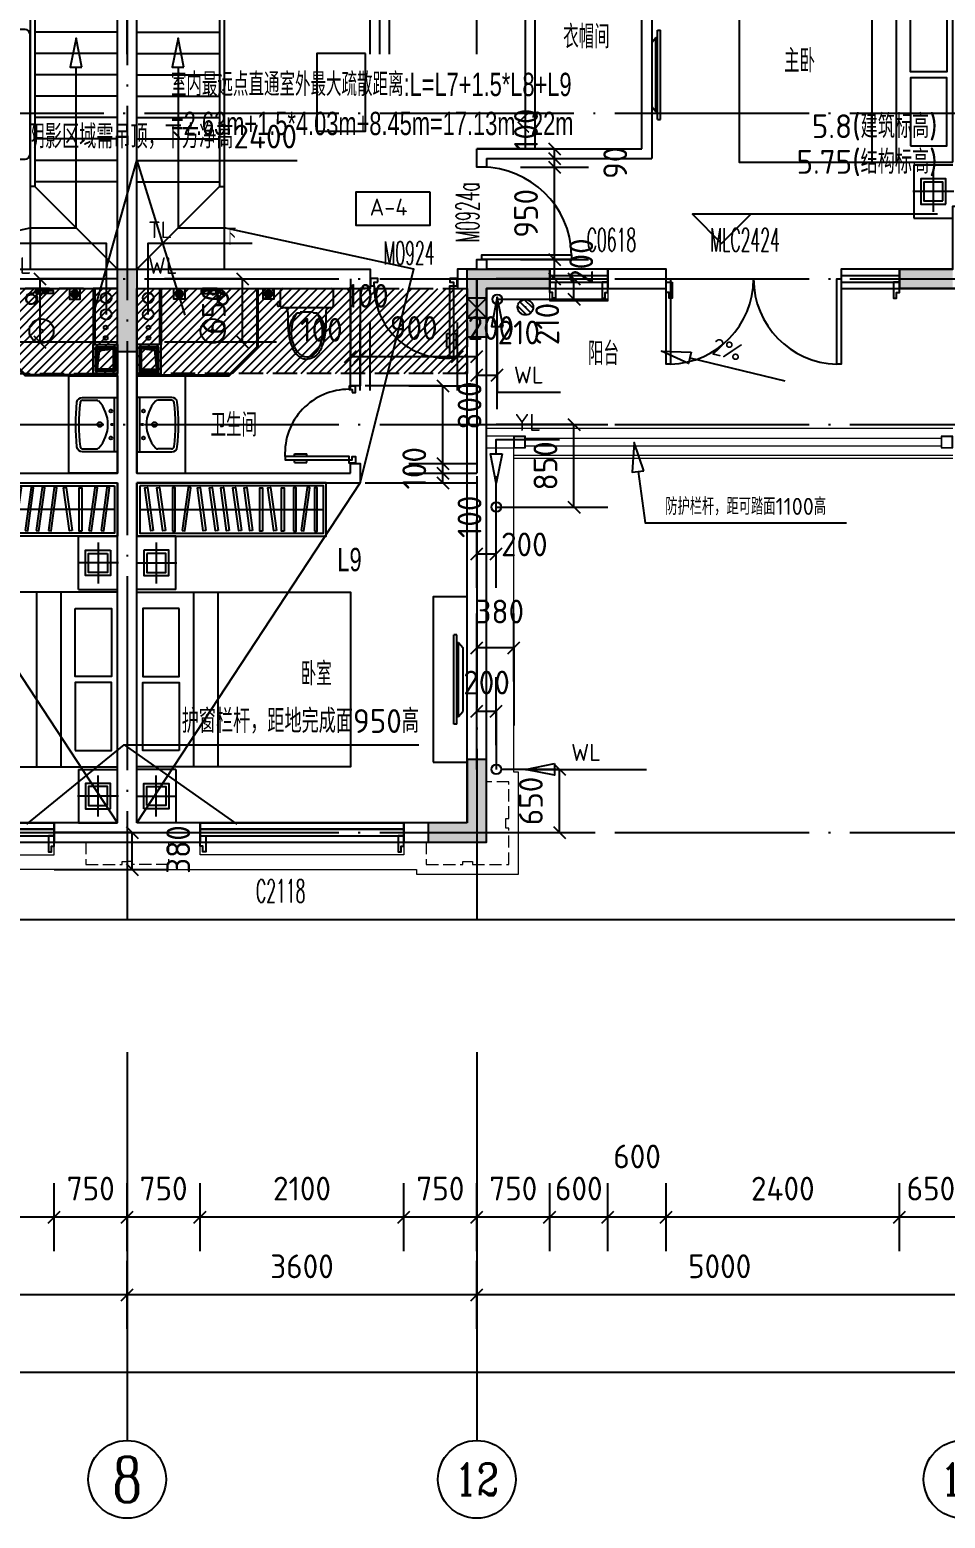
# Model space of a CAD drawing. Header units: millimetres. Extents: x -133666 to 880576, y -269375 to 86941.
# Drawn here: x -65158 to -55733, y -125350 to -110025 of the extents above; entities that cross this region are included whole.
import ezdxf
from ezdxf.enums import TextEntityAlignment as Align

# ---------------------------------------------------------------- set-up
doc = ezdxf.new("R2010")
doc.units = ezdxf.units.MM
doc.header["$LTSCALE"] = 1000
for name, pattern in [('__DASH', [0.35, 0.25, -0.1]), ('DASH', [0.35, 0.25, -0.1]), ('DOTE', [2.42, 2, -0.2, 0.02, -0.2])]:
    doc.linetypes.add(name, pattern=pattern)
doc.layers.get('0').update_dxf_attribs({"linetype": 'CONTINUOUS'})
doc.layers.add('0看线', color=9, linetype='CONTINUOUS', lineweight=0)
for name, color, linetype in [('0门窗套', 47, 'CONTINUOUS'), ('A-Lvtry', 5, 'CONTINUOUS'), ('AXIS_TEXT', 7, 'CONTINUOUS'), ('AXIS_轴号_A', 4, 'CONTINUOUS'), ('AXIS_轴文_A', 7, 'CONTINUOUS'), ('AXIS_轴线_A', 1, 'DOTE'), ('COLU_柱墙_A', 2, 'CONTINUOUS'), ('COMP_栏杆_A', 163, 'CONTINUOUS'), ('DIM_引注_A', 3, 'CONTINUOUS'), ('DIM_标注_A', 3, 'CONTINUOUS'), ('DIM_标高_A', 3, 'CONTINUOUS'), ('DIM_符号_A', 3, 'CONTINUOUS'), ('EQU_厨卫设备_A', 6, 'CONTINUOUS'), ('EQU_活动家具_A', 237, 'CONTINUOUS'), ('HATCH_通用填充_A', 251, 'CONTINUOUS'), ('LINE_投影线_A', 7, 'CONTINUOUS'), ('LINE_细线_A', 9, 'CONTINUOUS'), ('LVTRY', 6, 'CONTINUOUS'), ('M门窗标号', 1, 'CONTINUOUS'), ('PUB_DIM', 3, 'CONTINUOUS'), ('STAIR_楼电梯_A', 9, 'CONTINUOUS'), ('TEXT_房间名称_A', 6, 'CONTINUOUS'), ('TEXT_通用文字_A', 7, 'CONTINUOUS'), ('VPIPE-雨水', 4, 'DASH'), ('WALL_填充墙_A', 2, 'CONTINUOUS'), ('WIN_门窗_A', 4, 'CONTINUOUS'), ('洁具，厨具', 6, 'CONTINUOUS'), ('看线', 161, 'CONTINUOUS')]:
    doc.layers.add(name, color=color, linetype=linetype)
doc.styles.add('_TCH_AXIS', font='COMPLEX', dxfattribs={"bigfont": 'GBCBIG'})
doc.styles.add('_TCH_DIM', font='SIMPLEX.shx', dxfattribs={"width": 0.7, "bigfont": 'GBCBIG.shx'})
doc.styles.add('_中哲汉字字母', font='ZZ中哲字母', dxfattribs={"width": 0.7, "bigfont": 'ZZ中哲汉字'})
doc.styles.add('CADReader_TextStyle', font='tssdeng.shx', dxfattribs={"height": 0.2, "bigfont": 'gbcbig.shx'})
doc.styles.add('COMPLEX', font='COMPLEX')
pattern_1 = [(270, (-773584.457, -5072206.199), (15.875, -9e-15), [])]
pattern_2 = [(270, (-774502.067, -5072206.199), (15.875, -9e-15), [])]
pattern_3 = [(45, (-604135.504, -32817.92), (-44.194174, 44.194174), [])]
pattern_4 = [(45, (-594158.315, -40320.07), (-11.22532015, 11.22532015), [])]

# ---------------------------------------------------------------- blocks, each defined once
blk = doc.blocks.new('mct-tl')
at = {"layer": '0门窗套'}
blk.add_lwpolyline([(60, 0), (60, -167), (30, -167), (30, -107), (0, -107), (0, 0), (60, 0)], dxfattribs=at)
blk = doc.blocks.new('yuirog')
at = {"layer": '0看线'}
for points in [[(-1020, 5890), (-1020, 5800), (-420, 5800), (-420, 5890)], [(3930, -50), (950, -50), (950, -100), (-100, -100), (-100, 950), (-50, 950), (-50, 4290)], [(1080, 297), (1080, 100), (3180, 100), (3180, 297)]]:
    blk.add_lwpolyline(points, dxfattribs=at)
at = {"layer": '0看线', "linetype": 'DASH', "ltscale": 0.5}
for points in [[(850, 230), (850, 0), (475, 0), (475, 30), (375, 30), (375, 0), (0, 0), (0, 375), (30, 375), (30, 475), (0, 475), (0, 850), (230, 850)], [(3505, 230), (3505, 0), (3880, 0), (3880, 30), (3930, 30)]]:
    blk.add_lwpolyline(points, dxfattribs=at)
at = {"layer": '0门窗套'}
for p in [(-4020, 5997), (1080, 297)]:
    blk.add_blockref('mct-tl', p, dxfattribs=at)
at = {"layer": '0门窗套', "extrusion": (0, 0, -1), "zscale": -1}
for p in [(1620, 5997), (420, 5997), (-3180, 297)]:
    blk.add_blockref('mct-tl', p, dxfattribs=at)
at = {"layer": '0门窗套', "extrusion": (0, 0, -1), "xscale": -1, "zscale": -1}
blk.add_blockref('mct-tl', (1020, 5997), dxfattribs=at)
blk = doc.blocks.new('shower1')
for points in [[(-51, -89), (-21, -89), (-21, 89), (-51, 89)], [(-37, -17), (-8, -17), (-8, 17), (-37, 17)], [(-21, -6), (0, -6), (0, 7), (-21, 7)], [(-8, -75), (0, -75), (0, 75), (-8, 75)]]:
    blk.add_lwpolyline(points, close=True)
for points in [[(-38, -62), (-85, -94)], [(-20, -89), (-62, -122)]]:
    blk.add_lwpolyline(points)
for centre, radius, start, end in [((-103, -133), 58, 56.1217, 20.8953), ((-106, -134), 55.7, 56.568, 19.5159), ((-110, -137), 50.3, 59.9357, 17.6904), ((-118, -144), 60.1, 21.2546, 56.3716), ((-42, -85), 17.1, 318.9671, 109.9134), ((-33, -78), 16.9, 320.8442, 107.6561)]:
    blk.add_arc(centre, radius, start, end)
for points, knots in [([(-47, -69), (-59, -52), (-75, -30), (-56, -27), (-51, -27)], [0, 0, 0, 0, 41.956528, 54.187933, 54.187933, 54.187933, 54.187933]), ([(-46, -59), (-56, -46), (-70, -29), (-56, -32), (-51, -32)], [0, 0, 0, 0, 30.927195, 41.70808, 41.70808, 41.70808, 41.70808])]:
    blk.add_open_spline(points, degree=3, knots=knots)
blk = doc.blocks.new('座便')
for p, q in [((-270, -200), (-270, -40)), ((-250, -20), (250, -20)), ((270, -40), (270, -200)), ((-304, -171), (-304, -190)), ((-304, -171), (-304, -190)), ((-270, -162), (-293, -161)), ((-270, -162), (-293, -161)), ((-293, -200), (-270, -198)), ((-293, -200), (-270, -198)), ((-276, -199), (-276, -162)), ((-276, -199), (-276, -162)), ((-222, -220), (-250, -220)), ((222, -220), (-222, -220)), ((222, -220), (-222, -220)), ((-77, -273), (-101, -273)), ((-77, -273), (-101, -273)), ((-69, -262), (-69, -265)), ((65, -262), (-69, -262)), ((-69, -262), (-69, -265)), ((65, -262), (-69, -262)), ((65, -265), (65, -262)), ((65, -265), (65, -262)), ((101, -273), (73, -273)), ((101, -273), (73, -273)), ((250, -220), (222, -220))]:
    blk.add_line(p, q)
for centre, radius, start, end in [((-250, -40), 20, 90, 180), ((250, -40), 20, 0, 90), ((250, -40), 20, 0, 90), ((-294, -171), 10, 85.5616, 180), ((-294, -171), 10, 85.5616, 180), ((-294, -190), 10, 180, 274.4384), ((-294, -190), 10, 180, 274.4384), ((-250, -200), 20, 180, 270), ((-238, -260), 43.7, 351.3785, 67.6505), ((-101, -281), 8, 90, 145.2278), ((-101, -281), 8, 90, 145.2278), ((-77, -265), 8, 270, 0), ((-77, -265), 8, 270, 0), ((73, -265), 8, 180, 270), ((73, -265), 8, 180, 270), ((101, -281), 8, 34.7722, 90), ((101, -281), 8, 34.7722, 90), ((238, -260), 43.7, 112.3495, 188.6215), ((250, -200), 20, 270, 0)]:
    blk.add_arc(centre, radius, start, end)
blk.add_ellipse((0, -467), major_axis=(0, 257), ratio=0.624298, start_param=0.73236, end_param=5.550825)
for points, knots in [([(-195, -267), (-197, -324), (-199, -436), (-171, -587), (-119, -699), (-50, -740), (-14, -746), (0, -749)], [0, 0, 0, 0, 171.873008, 333.949451, 459.747669, 524.048243, 567.39816, 567.39816, 567.39816, 567.39816]), ([(-107, -276), (-116, -286), (-145, -317), (-175, -383), (-188, -466), (-179, -520), (-175, -546)], [0, 0, 0, 0, 40.186691, 126.909564, 211.63779, 290.070492, 290.070492, 290.070492, 290.070492]), ([(-107, -276), (-116, -286), (-145, -317), (-175, -383), (-188, -466), (-179, -520), (-175, -546)], [0, 0, 0, 0, 40.186691, 126.909564, 211.63779, 290.070492, 290.070492, 290.070492, 290.070492]), ([(195, -267), (197, -324), (199, -436), (171, -587), (119, -699), (50, -740), (14, -746), (0, -749)], [0, 0, 0, 0, 171.873008, 333.949451, 459.747669, 524.048243, 567.39816, 567.39816, 567.39816, 567.39816]), ([(107, -276), (116, -286), (145, -317), (175, -383), (188, -466), (179, -520), (175, -546)], [0, 0, 0, 0, 40.186691, 126.909564, 211.63779, 290.070492, 290.070492, 290.070492, 290.070492]), ([(107, -276), (116, -286), (145, -317), (175, -383), (188, -466), (179, -520), (175, -546)], [0, 0, 0, 0, 40.186691, 126.909564, 211.63779, 290.070492, 290.070492, 290.070492, 290.070492])]:
    blk.add_open_spline(points, degree=3, knots=knots)
blk = doc.blocks.new('A$C5CA51191')
at = {"layer": 'EQU_活动家具_A'}
for p, q in [((3000, 2400), (3000, 2950)), ((3000, 2950), (3400, 2950)), ((3200, 2885), (3200, 2465)), ((3410, 2675), (2990, 2675)), ((2566, 2375), (2566, 575)), ((2818, 2375), (2818, 575)), ((3000, 2400), (3400, 2400)), ((88, 1856), (46, 1804)), ((88, 1094), (88, 1856)), ((107, 1856), (88, 1856)), ((107, 1015), (107, 1935)), ((107, 1935), (137, 1935)), ((137, 1015), (137, 1935)), ((137, 1015), (137, 1935)), ((46, 1804), (46, 1146)), ((88, 1094), (46, 1146)), ((107, 1094), (88, 1094)), ((107, 1015), (137, 1015)), ((3000, 550), (3400, 550)), ((3000, 550), (3000, 0)), ((3200, 65), (3200, 485)), ((3410, 275), (2990, 275)), ((3000, 0), (3400, 0))]:
    blk.add_line(p, q, dxfattribs=at)
for points in [[(3330, 2805), (3330, 2545), (3070, 2545), (3070, 2805)], [(350, 625), (0, 625), (0, 2325), (350, 2325)], [(3400, 575), (3400, 2375), (1200, 2375), (1200, 575)], [(2963, 2205), (3339, 2205), (3339, 1505), (2963, 1505)], [(2963, 745), (3339, 745), (3339, 1445), (2963, 1445)], [(3330, 145), (3330, 405), (3070, 405), (3070, 145)]]:
    blk.add_lwpolyline(points, close=True, dxfattribs=at)
for points in [[(3297, 2773), (3297, 2578), (3102, 2578), (3102, 2773), (3297, 2773)], [(3297, 178), (3297, 373), (3102, 373), (3102, 178), (3297, 178)]]:
    blk.add_lwpolyline(points, dxfattribs=at)
blk = doc.blocks.new('A$C60E5526C')
at = {"layer": 'EQU_活动家具_A'}
blk.add_line((1920, 275), (30, 275), dxfattribs=at)
for points in [[(1950, 550), (1950, 0), (0, 0), (0, 550)], [(1920, 520), (1920, 30), (30, 30), (30, 520)], [(122, 53), (95, 53), (95, 498), (122, 498)], [(258, 60), (232, 56), (171, 497), (198, 501)], [(336, 53), (309, 53), (309, 498), (336, 498)], [(434, 53), (461, 53), (461, 498), (434, 498)], [(514, 60), (541, 56), (601, 497), (575, 501)], [(658, 53), (685, 53), (685, 498), (658, 498)], [(759, 60), (786, 56), (846, 497), (819, 501)], [(874, 60), (900, 56), (961, 497), (934, 501)], [(999, 60), (1026, 56), (1086, 497), (1060, 501)], [(1114, 60), (1141, 56), (1201, 497), (1174, 501)], [(1240, 60), (1266, 56), (1327, 497), (1300, 501)], [(1483, 60), (1456, 56), (1395, 497), (1422, 501)], [(1583, 53), (1556, 53), (1556, 498), (1583, 498)], [(1656, 60), (1683, 56), (1743, 497), (1716, 501)], [(1782, 60), (1808, 56), (1869, 497), (1842, 501)]]:
    blk.add_lwpolyline(points, close=True, dxfattribs=at)
blk = doc.blocks.new('A$C43C32891')
at = {"layer": 'EQU_活动家具_A'}
for p, q in [((410, 2950), (10, 2950)), ((410, 2400), (410, 2950)), ((210, 2885), (210, 2465)), ((0, 2675), (420, 2675)), ((410, 2400), (10, 2400)), ((592, 2375), (592, 575)), ((844, 2375), (844, 575)), ((3019, 1015), (3019, 1935)), ((3019, 1015), (3019, 1935)), ((3049, 1935), (3019, 1935)), ((3049, 1015), (3049, 1935)), ((3049, 1856), (3068, 1856)), ((3068, 1094), (3068, 1856)), ((3068, 1856), (3110, 1804)), ((3110, 1804), (3110, 1146)), ((3049, 1094), (3068, 1094)), ((3068, 1094), (3110, 1146)), ((3049, 1015), (3019, 1015)), ((410, 550), (10, 550)), ((210, 65), (210, 485)), ((410, 550), (410, 0)), ((0, 275), (420, 275)), ((410, 0), (10, 0))]:
    blk.add_line(p, q, dxfattribs=at)
for points in [[(80, 2805), (80, 2545), (340, 2545), (340, 2805)], [(10, 575), (10, 2375), (2210, 2375), (2210, 575)], [(447, 2205), (71, 2205), (71, 1505), (447, 1505)], [(447, 745), (71, 745), (71, 1445), (447, 1445)], [(80, 145), (80, 405), (340, 405), (340, 145)]]:
    blk.add_lwpolyline(points, close=True, dxfattribs=at)
for points in [[(113, 2772), (113, 2577), (308, 2577), (308, 2772), (113, 2772)], [(113, 177), (113, 372), (308, 372), (308, 177), (113, 177)]]:
    blk.add_lwpolyline(points, dxfattribs=at)
blk = doc.blocks.new('fhhrthrtjrtjrt')
at = {"layer": 'EQU_厨卫设备_A'}
h = blk.add_hatch(dxfattribs=at)
h.set_pattern_fill('ANSI31', color=256, scale=10, angle=225, style=0)
h.set_pattern_definition(pattern_1)
edge = h.paths.add_edge_path()
edge.add_arc((-286678, 318146), 39.3, 180, 540)
h = blk.add_hatch(dxfattribs=at)
h.set_pattern_fill('ANSI31', color=256, scale=10, angle=225, style=0)
h.set_pattern_definition(pattern_1)
edge = h.paths.add_edge_path()
edge.add_arc((-285603, 318146), 39.3, 0, 360, ccw=False)
h = blk.add_hatch(dxfattribs=at)
h.set_pattern_fill('ANSI31', color=256, scale=10, angle=225, style=0)
h.set_pattern_definition(pattern_1)
edge = h.paths.add_edge_path()
edge.add_arc((-285603, 318146), 39.3, 0, 360, ccw=False)
h = blk.add_hatch(dxfattribs=at)
h.set_pattern_fill('ANSI31', color=256, scale=10, angle=225, style=0)
h.set_pattern_definition(pattern_2)
edge = h.paths.add_edge_path()
edge.add_arc((-284685, 318146), 39.3, 0, 360, ccw=False)
h = blk.add_hatch(dxfattribs=at)
h.set_pattern_fill('ANSI31', color=256, scale=10, angle=225, style=0)
h.set_pattern_definition(pattern_2)
edge = h.paths.add_edge_path()
edge.add_arc((-284685, 318146), 39.3, 0, 360, ccw=False)
at = {"layer": 'HATCH_通用填充_A'}
h = blk.add_hatch(dxfattribs=at)
h.set_pattern_fill('ANSI31', color=256, scale=500)
h.set_pattern_definition(pattern_3)
h.paths.add_polyline_path([(-289840, 317326), (-286240, 317326), (-286240, 318201), (-289840, 318201)])
h = blk.add_hatch(dxfattribs=at)
h.set_pattern_fill('ANSI31', color=256, scale=500)
h.set_pattern_definition(pattern_3)
h.paths.add_polyline_path([(-282640, 317326), (-286040, 317326), (-286040, 318201), (-282640, 318201)])
at = {"layer": 'LVTRY', "ltscale": 5}
h = blk.add_hatch(dxfattribs=at)
h.set_pattern_fill('ANSI31', color=256, scale=10)
h.set_pattern_definition(pattern_4)
h.paths.add_polyline_path([(-286265, 317601), (-286465, 317601), (-286465, 317351), (-286265, 317351)])
h.paths.add_polyline_path([(-286285, 317581), (-286285, 317371), (-286445, 317371), (-286445, 317581)], flags=16)
h = blk.add_hatch(dxfattribs=at)
h.set_pattern_fill('ANSI31', color=256, scale=10)
h.set_pattern_definition(pattern_4)
h.paths.add_polyline_path([(-286015, 317601), (-286015, 317351), (-285815, 317351), (-285815, 317601)])
h.paths.add_polyline_path([(-285995, 317581), (-285835, 317581), (-285835, 317371), (-285995, 317371)], flags=16)
at = {"layer": 'AXIS_轴线_A', "linetype": 'DOTE'}
for p, q in [((-286140, 322501), (-286140, 311701)), ((-282540, 318301), (-282540, 311701))]:
    blk.add_line(p, q, dxfattribs=at)
at = {"layer": 'COMP_栏杆_A'}
for points in [[(-286890, 312634), (-288990, 312634), (-288990, 312701), (-286890, 312701)], [(-283290, 312634), (-285390, 312634), (-285390, 312701), (-283290, 312701)]]:
    blk.add_lwpolyline(points, close=True, dxfattribs=at)
at = {"layer": 'EQU_厨卫设备_A'}
for p, q in [((-282029, 317930), (-282119, 318020)), ((-281984, 317952), (-282097, 318066)), ((-281961, 317998), (-282052, 318088))]:
    blk.add_line(p, q, dxfattribs=at)
for points in [[(-286240, 317301), (-287190, 317301), (-287490, 317601), (-287490, 318201)], [(-286240, 317313), (-287185, 317313), (-287478, 317606), (-287478, 318201)], [(-286472, 318201), (-286490, 318201), (-286490, 317626), (-286240, 317626)], [(-286472, 318201), (-286472, 318201), (-286472, 317626), (-286240, 317626)], [(-286040, 317313), (-285095, 317313), (-284802, 317606), (-284802, 318201)], [(-286040, 317301), (-285090, 317301), (-284790, 317601), (-284790, 318201)], [(-285808, 318201), (-285790, 318201), (-285790, 317626), (-286040, 317626)], [(-285808, 318201), (-285808, 318201), (-285808, 317626), (-286040, 317626)], [(-286740, 317076), (-286740, 317301), (-286240, 317301), (-286240, 316301), (-286740, 316301), (-286740, 317076)], [(-285540, 317076), (-285540, 317301), (-286040, 317301), (-286040, 316301), (-285540, 316301), (-285540, 317076)]]:
    blk.add_lwpolyline(points, dxfattribs=at)
for points in [[(-286623, 318201), (-286733, 318201), (-286733, 318091), (-286623, 318091)], [(-285658, 318201), (-285548, 318201), (-285548, 318091), (-285658, 318091)], [(-285658, 318201), (-285548, 318201), (-285548, 318091), (-285658, 318091)], [(-284740, 318201), (-284630, 318201), (-284630, 318091), (-284740, 318091)]]:
    blk.add_lwpolyline(points, close=True, dxfattribs=at)
for centre, radius in [((-286678, 318146), 39.3), ((-286357, 318104), 55), ((-285924, 318104), 55), ((-285603, 318146), 39.3), ((-285603, 318146), 39.3), ((-284685, 318146), 39.3), ((-284685, 318146), 39.3), ((-282040, 318009), 80), ((-287022, 317764), 125), ((-286357, 317935), 55), ((-285924, 317935), 55), ((-285259, 317764), 125), ((-287022, 317764), 16), ((-286361, 317800), 20), ((-286361, 317692), 20), ((-285920, 317800), 20), ((-285920, 317692), 20), ((-285259, 317764), 16)]:
    blk.add_circle(centre, radius, dxfattribs=at)
blk.add_point((-282040, 318009), dxfattribs=at)
at = {"layer": 'EQU_活动家具_A'}
blk.add_lwpolyline([(-287343, 320868, 0.318965), (-287390, 320901), (-287801, 320901, 0.327959), (-287849, 320867, 0.484055), (-287910, 320819), (-287910, 319583, 0.484055), (-287849, 319535, 0.327959), (-287801, 319501), (-287390, 319501, 0.318965), (-287343, 319534), (-287190, 319534, 0.414156), (-287140, 319583), (-287140, 320819, 0.414156), (-287190, 320868), (-287343, 320868)], format="xyb", close=True, dxfattribs=at)
blk.add_lwpolyline([(-283687, 320620), (-284187, 320620), (-284187, 319820), (-283687, 319820), (-283687, 320620)], dxfattribs=at)
at = {"layer": 'LINE_投影线_A'}
for p, q in [((-282440, 318101), (-282640, 318101)), ((-282440, 317901), (-282640, 317901))]:
    blk.add_line(p, q, dxfattribs=at)
at = {"layer": 'LINE_投影线_A', "linetype": '__DASH'}
for points in [[(-289840, 317326), (-286240, 317326), (-286240, 318201), (-289840, 318201)], [(-282640, 317326), (-286040, 317326), (-286040, 318201), (-282640, 318201)]]:
    blk.add_lwpolyline(points, close=True, dxfattribs=at)
at = {"layer": 'LINE_投影线_A'}
blk.add_lwpolyline([(-282440, 318101), (-282640, 318101), (-282640, 317901), (-282440, 317901)], close=True, dxfattribs=at)
for points in [[(-282440, 317901), (-282640, 318101)], [(-282440, 318101), (-282640, 317901)], [(-286445, 317371), (-286425, 317562), (-286285, 317581)], [(-285835, 317371), (-285856, 317562), (-285995, 317581)]]:
    blk.add_lwpolyline(points, dxfattribs=at)
at = {"layer": 'LINE_细线_A'}
for points in [[(-286240, 312701), (-288540, 316201), (-289090, 318401), (-287140, 318826)], [(-286040, 312701), (-283740, 316201), (-283190, 318401), (-285140, 318826)]]:
    blk.add_lwpolyline(points, dxfattribs=at)
at = {"layer": 'LVTRY', "ltscale": 5}
for points in [[(-286490, 317626), (-286240, 317626), (-286240, 317326), (-286490, 317326)], [(-286465, 317601), (-286265, 317601), (-286265, 317351), (-286465, 317351)], [(-286445, 317581), (-286285, 317581), (-286285, 317371), (-286445, 317371)], [(-285790, 317626), (-286040, 317626), (-286040, 317326), (-285790, 317326)], [(-285815, 317601), (-286015, 317601), (-286015, 317351), (-285815, 317351)], [(-285835, 317581), (-285995, 317581), (-285995, 317371), (-285835, 317371)]]:
    blk.add_lwpolyline(points, close=True, dxfattribs=at)
at = {"layer": 'STAIR_楼电梯_A'}
for p, q in [((-287140, 321521), (-287140, 320565)), ((-287090, 321521), (-287090, 319251)), ((-285190, 321521), (-285190, 319251)), ((-285140, 321521), (-285140, 320565)), ((-286240, 320841), (-287090, 320841)), ((-286040, 320841), (-285190, 320841)), ((-286240, 320621), (-287090, 320621)), ((-286040, 320621), (-285190, 320621)), ((-287140, 320565), (-287140, 320409)), ((-285140, 320565), (-285140, 320409)), ((-287140, 320409), (-287140, 319251)), ((-286240, 320401), (-287090, 320401)), ((-286040, 320401), (-285190, 320401)), ((-285140, 320409), (-285140, 319251)), ((-286240, 320181), (-287090, 320181)), ((-286040, 320181), (-285190, 320181)), ((-286240, 319961), (-287090, 319961)), ((-286040, 319961), (-285190, 319961)), ((-286240, 319741), (-287090, 319741)), ((-286040, 319741), (-285190, 319741)), ((-286240, 319521), (-287090, 319521)), ((-286040, 319521), (-285190, 319521)), ((-287090, 319251), (-287140, 319251)), ((-287140, 319251), (-287140, 318401)), ((-286240, 319301), (-287090, 319301)), ((-287090, 319251), (-286240, 318401)), ((-286040, 319301), (-285190, 319301)), ((-285190, 319251), (-286040, 318401)), ((-285190, 319251), (-285140, 319251)), ((-285140, 319251), (-285140, 318401))]:
    blk.add_line(p, q, dxfattribs=at)
at = {"layer": 'WALL_填充墙_A', "linetype": 'Continuous'}
for points in [[(-282040, 319641), (-282040, 322501)], [(-281940, 319641), (-281940, 322401)], [(-280840, 319641), (-280840, 321604), (-280740, 321604), (-280740, 319541)], [(-286240, 318401), (-286240, 321521)], [(-286040, 318401), (-286040, 321521)], [(-282440, 319541), (-282440, 319451), (-282540, 319451), (-282540, 319641)], [(-282540, 319641), (-282040, 319641)], [(-282440, 319541), (-281940, 319541)], [(-281940, 319641), (-280840, 319641)], [(-281940, 319541), (-280740, 319541)], [(-282540, 318401), (-282540, 318501), (-282440, 318501), (-282440, 318401)], [(-288440, 318401), (-286240, 318401)], [(-286040, 318401), (-283840, 318401)], [(-283840, 318401), (-283640, 318401), (-283640, 318201), (-283740, 318201)], [(-282540, 318401), (-282740, 318401), (-282740, 318201), (-282640, 318201)], [(-282440, 318201), (-281790, 318201), (-281790, 318401), (-282440, 318401)], [(-280590, 318201), (-280590, 318401), (-281190, 318401), (-281190, 318201), (-280590, 318201)], [(-277640, 318401), (-278190, 318401), (-278190, 318201), (-277440, 318201)], [(-288440, 318201), (-286240, 318201)], [(-286240, 316301), (-286240, 318201)], [(-286040, 316301), (-286040, 318201)], [(-286040, 318201), (-283840, 318201)], [(-283740, 318201), (-283740, 317201), (-283840, 317201), (-283840, 318201)], [(-282640, 312701), (-282640, 318201)], [(-282440, 312501), (-282440, 318201)], [(-283840, 316301), (-283840, 316401), (-283740, 316401), (-283740, 316201)], [(-288540, 316201), (-286240, 316201)], [(-288440, 316301), (-286240, 316301)], [(-286240, 312701), (-286240, 316201)], [(-286040, 316301), (-283840, 316301)], [(-286040, 312701), (-286040, 316201)], [(-286040, 316201), (-283740, 316201)], [(-286240, 312701), (-286890, 312701), (-286890, 312501), (-286140, 312501)], [(-286140, 312501), (-285390, 312501), (-285390, 312701), (-286040, 312701)], [(-282640, 312701), (-283290, 312701), (-283290, 312501), (-282440, 312501)]]:
    blk.add_lwpolyline(points, dxfattribs=at)
at = {"layer": 'WIN_门窗_A', "linetype": 'Continuous'}
for points in [[(-281564, 318549), (-281564, 318501), (-282490, 318501), (-282490, 318549), (-281564, 318549)], [(-281190, 318201), (-281190, 318401), (-281790, 318401), (-281790, 318201), (-281190, 318201)], [(-281790, 318334), (-281190, 318334)], [(-278190, 318201), (-278190, 318401), (-278790, 318401), (-278790, 318201), (-278190, 318201)], [(-278790, 318334), (-278190, 318334)], [(-283561, 318266), (-283561, 318303), (-283635, 318303), (-283635, 318228), (-283598, 318228), (-283598, 318266), (-283561, 318266)], [(-282744, 318303), (-282819, 318303), (-282819, 318266), (-282782, 318266), (-282782, 317486), (-282819, 317486), (-282819, 318228), (-282744, 318228), (-282744, 318303)], [(-281790, 318268), (-281190, 318268)], [(-280545, 318301), (-280545, 317424), (-280590, 317424), (-280590, 318301), (-280545, 318301)], [(-278790, 318301), (-278790, 317424), (-278835, 317424), (-278835, 318301), (-278790, 318301)], [(-278790, 318268), (-278190, 318268)], [(-282850, 317740), (-282819, 317740)], [(-282850, 317597), (-282850, 317740)], [(-282782, 317740), (-282750, 317740)], [(-282750, 317597), (-282750, 317740)], [(-282850, 317597), (-282819, 317597)], [(-282782, 317597), (-282750, 317597)], [(-283822, 317130), (-283789, 317130), (-283789, 317196), (-283855, 317196), (-283855, 317163), (-283822, 317163), (-283822, 317130)], [(-283789, 316405), (-283855, 316405), (-283855, 316471), (-284514, 316471), (-284514, 316438), (-283822, 316438), (-283822, 316471), (-283789, 316471), (-283789, 316405)], [(-284416, 316471), (-284416, 316499)], [(-284416, 316499), (-284289, 316499)], [(-284289, 316471), (-284289, 316499)], [(-284416, 316410), (-284416, 316438)], [(-284416, 316410), (-284289, 316410)], [(-284289, 316410), (-284289, 316438)], [(-286890, 312501), (-286890, 312701), (-288990, 312701), (-288990, 312501), (-286890, 312501)], [(-288990, 312634), (-286890, 312634)], [(-283290, 312501), (-283290, 312701), (-285390, 312701), (-285390, 312501), (-283290, 312501)], [(-285390, 312634), (-283290, 312634)], [(-288990, 312568), (-286890, 312568)], [(-285390, 312568), (-283290, 312568)]]:
    blk.add_lwpolyline(points, dxfattribs=at)
for centre, radius, start, end in [((-282490, 318525), 926, 1.4693, 90), ((-282856, 318227), 742, 179.9283, 272.866), ((-280568, 318301), 877, 271.4693, 360), ((-278813, 318301), 878, 180, 268.5307), ((-283856, 316504), 660, 89.9283, 182.866)]:
    blk.add_arc(centre, radius, start, end, dxfattribs=at)
at = {"layer": '洁具，厨具'}
for p, q in [((-286269, 316521), (-286269, 317081)), ((-286011, 316521), (-286011, 317081)), ((-286597, 317052), (-286455, 317052)), ((-285684, 317052), (-285826, 317052)), ((-286597, 316550), (-286455, 316550)), ((-285684, 316550), (-285826, 316550))]:
    blk.add_line(p, q, dxfattribs=at)
for points in [[(-286657, 316571, -0.056951), (-286657, 317031, -0.381268), (-286601, 317081), (-286240, 317081), (-286240, 316521), (-286601, 316521, -0.381268)], [(-285624, 316571, 0.056951), (-285624, 317031, 0.381268), (-285680, 317081), (-286040, 317081), (-286040, 316521), (-285680, 316521, 0.381268)]]:
    blk.add_lwpolyline(points, format="xyb", close=True, dxfattribs=at)
for centre, radius in [((-286309, 316940), 15), ((-285971, 316940), 15), ((-286422, 316802), 24.9), ((-286297, 316801), 8), ((-285984, 316801), 8), ((-285859, 316802), 24.9), ((-286309, 316662), 15), ((-285971, 316662), 15)]:
    blk.add_circle(centre, radius, dxfattribs=at)
for centre, radius, start, end in [((-284641, 316801), 1997, 173.4878, 186.5016), ((-286597, 317024), 28, 90, 173.4878), ((-286455, 317024), 28, 43.2419, 90), ((-286692, 316801), 354, 316.8457, 43.2419), ((-285588, 316801), 354, 136.7581, 223.1543), ((-285826, 317024), 28, 90, 136.7581), ((-285684, 317024), 28, 6.5122, 90), ((-287640, 316801), 1997, 353.4984, 6.5122), ((-286597, 316578), 28, 186.5016, 270), ((-286455, 316578), 28, 270, 316.8457), ((-285826, 316578), 28, 223.1543, 270), ((-285684, 316578), 28, 270, 353.4984)]:
    blk.add_arc(centre, radius, start, end, dxfattribs=at)
at = {"layer": 'A-Lvtry'}
blk.add_blockref('座便', (-284290, 318221), dxfattribs=at)
at = {"layer": 'EQU_厨卫设备_A', "extrusion": (0, 0, -1), "zscale": -1, "rotation": 90}
blk.add_blockref('shower1', (286991, 318201), dxfattribs=at)
at = {"layer": 'EQU_厨卫设备_A', "extrusion": (0, 0, -1), "xscale": -1, "zscale": -1, "rotation": 270}
blk.add_blockref('shower1', (285290, 318201), dxfattribs=at)
at = {"layer": 'EQU_活动家具_A', "xscale": -1}
for name, p in [('A$C43C32891', (-277630, 318926)), ('A$C60E5526C', (-284090, 315651)), ('A$C5CA51191', (-282640, 312701))]:
    blk.add_blockref(name, p, dxfattribs=at)
at = {"layer": 'EQU_活动家具_A'}
for name, p in [('A$C60E5526C', (-288190, 315651)), ('A$C5CA51191', (-289640, 312701))]:
    blk.add_blockref(name, p, dxfattribs=at)
blk = doc.blocks.new('J54J6K6K')
at = {"layer": 'DIM_引注_A', "linetype": 'Continuous'}
for points in [[(-286490, 317926), (-286040, 319521), (-285548, 317926)], [(-286040, 319521), (-284391, 319521)]]:
    blk.add_lwpolyline(points, dxfattribs=at)
at = {"layer": 'DIM_标注_A', "linetype": 'Continuous'}
for points in [[(-286140, 320614), (-286140, 321314)], [(-286140, 320614), (-286140, 321314)], [(-283640, 320614), (-283640, 321314)], [(-283540, 320614), (-283540, 321314)], [(-283440, 320614), (-283440, 321314)], [(-282540, 320614), (-282540, 321314)], [(-282040, 320614), (-282040, 321314)], [(-281940, 320614), (-281940, 321314)], [(-281802, 319703), (-281678, 319579)], [(-282540, 318301), (-281740, 318301), (-281740, 319641), (-282540, 319641)], [(-282090, 319641), (-281390, 319641)], [(-282090, 319541), (-281390, 319541)], [(-281802, 319603), (-281678, 319479)], [(-282090, 319451), (-281390, 319451)], [(-281802, 319513), (-281678, 319390)], [(-282090, 318501), (-281390, 318501)], [(-281802, 318563), (-281678, 318440)], [(-287102, 318363), (-286978, 318239)], [(-285016, 318363), (-284892, 318239)], [(-281802, 318363), (-281678, 318239)], [(-281602, 318363), (-281478, 318239)], [(-287390, 318301), (-286690, 318301)], [(-286240, 318301), (-287040, 318301), (-287040, 317651), (-286240, 317651)], [(-285754, 317651), (-284954, 317651), (-284954, 318301), (-285754, 318301)], [(-285304, 318301), (-284604, 318301)], [(-283840, 318301), (-283840, 317501), (-282540, 317501), (-282540, 318301)], [(-282340, 318091), (-281540, 318091), (-281540, 318301), (-282340, 318301)], [(-282090, 318301), (-281390, 318301)], [(-281890, 318301), (-281190, 318301)], [(-281602, 318153), (-281478, 318029)], [(-282540, 318111), (-282540, 317311), (-282330, 317311), (-282330, 318111)], [(-281890, 318091), (-281190, 318091)], [(-283840, 317151), (-283840, 317851)], [(-283740, 317151), (-283740, 317851)], [(-283640, 317151), (-283640, 317851)], [(-282740, 317151), (-282740, 317851)], [(-282540, 317151), (-282540, 317851)], [(-287102, 317713), (-286978, 317589)], [(-285016, 317713), (-284892, 317589)], [(-287390, 317651), (-286690, 317651)], [(-285304, 317651), (-284604, 317651)], [(-283902, 317439), (-283778, 317563)], [(-283802, 317439), (-283678, 317563)], [(-283702, 317439), (-283578, 317563)], [(-282802, 317439), (-282678, 317563)], [(-282602, 317439), (-282478, 317563)], [(-282540, 316961), (-282540, 317661)], [(-282330, 316961), (-282330, 317661)], [(-282602, 317249), (-282478, 317373)], [(-282392, 317249), (-282268, 317373)], [(-282340, 315952), (-281540, 315952), (-281540, 316801), (-282340, 316801)], [(-281890, 316801), (-281190, 316801)], [(-281602, 316863), (-281478, 316739)], [(-282540, 316270), (-282540, 315470), (-282340, 315470), (-282340, 316270)], [(-281602, 316013), (-281478, 315890)], [(-281890, 315952), (-281190, 315952)], [(-282540, 315120), (-282540, 315820)], [(-282340, 315120), (-282340, 315820)], [(-282602, 315408), (-282478, 315531)], [(-282402, 315408), (-282278, 315531)], [(-282540, 314154), (-282540, 314854)], [(-282160, 314154), (-282160, 314854)], [(-282602, 314442), (-282478, 314565)], [(-282540, 313704), (-282540, 314504), (-282160, 314504), (-282160, 313704)], [(-282222, 314442), (-282098, 314565)], [(-286152, 312663), (-286028, 312539)], [(-286890, 312221), (-286090, 312221), (-286090, 312601), (-286890, 312601)], [(-286440, 312601), (-285740, 312601)], [(-286440, 312221), (-285740, 312221)], [(-286152, 312283), (-286028, 312159)]]:
    blk.add_lwpolyline(points, dxfattribs=at)
at = {"layer": 'DIM_标高_A', "linetype": 'Continuous'}
blk.add_lwpolyline([(-277796, 318966), (-280320, 318966), (-280020, 318666), (-279720, 318966)], dxfattribs=at)
at = {"layer": 'DIM_符号_A', "linetype": 'Continuous'}
for points in [[(-287428, 318669), (-286357, 318669), (-286357, 317935)], [(-285924, 317935), (-285924, 318669), (-284853, 318669)], [(-287428, 318301), (-286357, 318301)], [(-285924, 318301), (-284853, 318301)], [(-282270, 317811), (-282330, 318111), (-282390, 317811), (-282270, 317811)], [(-282330, 317811), (-282330, 317136), (-281680, 317136)], [(-280334, 317545), (-280362, 317429), (-280639, 317558), (-280334, 317545)], [(-280348, 317487), (-279370, 317250)], [(-282340, 316499), (-282340, 316648), (-281690, 316648)], [(-282280, 316499), (-282340, 316199), (-282400, 316499), (-282280, 316499)], [(-280821, 316326), (-280921, 316616), (-280940, 316310), (-280821, 316326)], [(-280880, 316318), (-280808, 315790), (-278736, 315790)], [(-287174, 312687), (-286170, 313503), (-285012, 312687)], [(-286170, 313503), (-283136, 313503)]]:
    blk.add_lwpolyline(points, dxfattribs=at)
at = {"layer": 'PUB_DIM', "linetype": 'Continuous'}
for points in [[(-282952, 317263), (-282828, 317139)], [(-283690, 316201), (-282890, 316201), (-282890, 317201), (-283690, 317201)], [(-283240, 317201), (-282540, 317201)], [(-283240, 316401), (-282540, 316401)], [(-282952, 316463), (-282828, 316339)], [(-282952, 316363), (-282828, 316239)], [(-283240, 316301), (-282540, 316301)], [(-283240, 316201), (-282540, 316201)], [(-282952, 316263), (-282828, 316139)]]:
    blk.add_lwpolyline(points, dxfattribs=at)
at = {"layer": 'VPIPE-雨水', "linetype": 'Continuous'}
for centre in [(-282330, 318091), (-282340, 315952)]:
    blk.add_circle(centre, 50, dxfattribs=at)
at = {"layer": 'DIM_引注_A', "color": 7, "style": 'CADReader_TextStyle'}
blk.add_text('阴影区域需吊顶，下方净高2400', height=245, dxfattribs=at).set_placement((-284391, 319889), align=Align.TOP_RIGHT)
at = {"layer": 'DIM_标注_A', "color": 7, "style": 'CADReader_TextStyle'}
for s, rotation, p in [('100', 90, (-282034, 319836)), ('90', 90, (-281115, 319496)), ('950', 90, (-282034, 318976)), ('200', 90, (-281465, 318478)), ('650', 90, (-285248, 317976)), ('100', 360, (-283665, 318126)), ('210', 90, (-281815, 317836)), ('100', 360, (-284140, 317776)), ('900', 360, (-283190, 317795)), ('200', 360, (-282395, 317795)), ('210', 360, (-282108, 317749)), ('850', 90, (-281834, 316376)), ('200', 360, (-282051, 315567)), ('380', 360, (-282304, 314876)), ('380', 450, (-285615, 312425))]:
    blk.add_text(s, height=245, rotation=rotation, dxfattribs=at).set_placement(p, align=Align.MIDDLE)
at = {"layer": 'DIM_标高_A', "color": 7, "style": 'CADReader_TextStyle'}
for s, p in [('5.8(建筑标高)', (-277796, 319995)), ('5.75(结构标高)', (-277796, 319628))]:
    blk.add_text(s, height=245, dxfattribs=at).set_placement(p, align=Align.TOP_RIGHT)
at = {"layer": 'DIM_符号_A', "style": 'CADReader_TextStyle'}
for s, p in [('TL', (-285924, 318669)), ('WL', (-287428, 318301)), ('WL', (-285924, 318301))]:
    blk.add_text(s, height=171.5, dxfattribs=at).set_placement(p, align=Align.BOTTOM_LEFT)
at = {"layer": 'DIM_符号_A', "color": 7, "style": 'CADReader_TextStyle'}
blk.add_text('2%%%', height=175, rotation=-13.6238, dxfattribs=at).set_placement((-279964, 317574), align=Align.MIDDLE)
for s, p in [('WL', (-282005, 317311)), ('YL', (-282015, 316823)), ('防护栏杆，距可踏面1100高', (-279772, 315965))]:
    blk.add_text(s, height=175, dxfattribs=at).set_placement(p, align=Align.MIDDLE)
blk.add_text('护窗栏杆，距地完成面950高', height=245, dxfattribs=at).set_placement((-283136, 313871), align=Align.TOP_RIGHT)
at = {"layer": 'PUB_DIM', "color": 7, "style": 'CADReader_TextStyle'}
for s, p in [('800', (-282615, 316996)), ('100', (-283184, 316351)), ('100', (-282615, 315851))]:
    blk.add_text(s, height=245, rotation=90, dxfattribs=at).set_placement(p, align=Align.MIDDLE)
blk = doc.blocks.new('h54j54j45j4m')
at = {"layer": 'TEXT_房间名称_A', "style": '_中哲汉字字母', "width": 0.7}
for s, p in [('衣帽间', (-281651, 320674)), ('主卧', (-279378, 320426)), ('室内最远点直通室外最大疏散距离:L=L7+1.5*L8+L9', (-285689, 320183)), ('=2.63m+1.5*4.03m+8.45m=17.13m＜22m', (-285689, 319781)), ('阳台', (-281396, 317412)), ('卫生间', (-285282, 316677)), ('L9', (-283976, 315291)), ('卧室', (-284353, 314114))]:
    blk.add_text(s, height=240, dxfattribs=at).set_placement(p)
blk = doc.blocks.new('554y54y')
at = {"layer": 'M门窗标号', "style": '_TCH_DIM', "width": 0.494118}
blk.add_text('M0924a', height=238, rotation=90, dxfattribs=at).set_placement((-282517, 318676))
for s, p in [('C0618', (-281409, 318584)), ('MLC2424', (-280136, 318584)), ('M0924', (-283500, 318449)), ('C2118', (-284814, 311879))]:
    blk.add_text(s, height=238, dxfattribs=at).set_placement(p)
blk = doc.blocks.new('A$C2E3860E6')
at = {"layer": 'HATCH_通用填充_A'}
h = blk.add_hatch(color=256, dxfattribs=at)
h.dxf.hatch_style = 1
h.paths.add_polyline_path([(39600, 200), (40000, 200), (40000, 0), (39400, 0), (39400, 850), (39600, 850)])
h.paths.add_polyline_path([(46600, 200), (46200, 200), (46200, 0), (46800, 0), (46800, 850), (46600, 850)])
h.paths.add_polyline_path([(22400, 200), (22800, 200), (22800, 0), (22200, 0), (22200, 850), (22400, 850)])
h.paths.add_polyline_path([(29400, 200), (29000, 200), (29000, 0), (29600, 0), (29600, 850), (29400, 850)])
h.paths.add_polyline_path([(41950, 15750), (41450, 15750), (41450, 15350), (41950, 15350)])
h.paths.add_polyline_path([(44750, 15750), (44250, 15750), (44250, 15350), (44750, 15350)])
h.paths.add_polyline_path([(38600, 9900), (38600, 10750), (38800, 10750), (38800, 9900)])
h.paths.add_polyline_path([(47600, 9900), (47600, 10750), (47400, 10750), (47400, 9900)])
h.paths.add_polyline_path([(41950, 17300), (41450, 17300), (41450, 16900), (41950, 16900)])
h.paths.add_polyline_path([(44750, 17300), (44250, 17300), (44250, 16900), (44750, 16900)])
h.paths.add_polyline_path([(40800, 13600), (40300, 13600), (40300, 13200), (40800, 13200)])
h.paths.add_polyline_path([(45900, 13600), (45400, 13600), (45400, 13200), (45900, 13200)])
h.paths.add_polyline_path([(35700, 11700), (35700, 11200), (35500, 11200), (35500, 11900), (36350, 11900), (36350, 11700)])
h.paths.add_polyline_path([(34600, 9900), (34600, 8450), (34400, 8450), (34400, 10100), (34600, 10100)])
h.paths.add_polyline_path([(35150, 5900), (34600, 5900), (34600, 6550), (34400, 6550), (34400, 5700), (35150, 5700)])
h.paths.add_polyline_path([(43200, 5900), (43000, 5900), (43000, 5050), (43200, 5050)])
h.paths.add_polyline_path([(43850, 11700), (43850, 11300), (44050, 11300), (44050, 11900), (42150, 11900), (42150, 9900), (44050, 9900), (44050, 10500), (43850, 10500), (43850, 10100), (42350, 10100), (42350, 11700)])
h.paths.add_polyline_path([(50500, 11700), (50500, 11200), (50700, 11200), (50700, 11900), (49850, 11900), (49850, 11700)])
h.paths.add_polyline_path([(51600, 9900), (51600, 8450), (51800, 8450), (51800, 10100), (51600, 10100)])
h.paths.add_polyline_path([(51050, 5900), (51600, 5900), (51600, 6550), (51800, 6550), (51800, 5700), (51050, 5700)])
h.paths.add_polyline_path([(24750, 15750), (24250, 15750), (24250, 15350), (24750, 15350)])
h.paths.add_polyline_path([(27550, 15750), (27050, 15750), (27050, 15350), (27550, 15350)])
h.paths.add_polyline_path([(21400, 9900), (21400, 10750), (21600, 10750), (21600, 9900)])
h.paths.add_polyline_path([(30400, 9900), (30400, 10750), (30200, 10750), (30200, 9900)])
h.paths.add_polyline_path([(24750, 17300), (24250, 17300), (24250, 16900), (24750, 16900)])
h.paths.add_polyline_path([(27550, 17300), (27050, 17300), (27050, 16900), (27550, 16900)])
h.paths.add_polyline_path([(23600, 13600), (23100, 13600), (23100, 13200), (23600, 13200)])
h.paths.add_polyline_path([(28700, 13600), (28200, 13600), (28200, 13200), (28700, 13200)])
h.paths.add_polyline_path([(18500, 11700), (18500, 11200), (18300, 11200), (18300, 11900), (19150, 11900), (19150, 11700)])
h.paths.add_polyline_path([(17400, 9900), (17400, 8450), (17200, 8450), (17200, 10100), (17400, 10100)], flags=17)
h.paths.add_polyline_path([(17950, 5900), (17400, 5900), (17400, 6550), (17200, 6550), (17200, 5700), (17950, 5700)])
h.paths.add_polyline_path([(26000, 5900), (25800, 5900), (25800, 5050), (26000, 5050)])
h.paths.add_polyline_path([(25150, 11700), (25150, 11300), (24950, 11300), (24950, 11900), (26850, 11900), (26850, 9900), (24950, 9900), (24950, 10500), (25150, 10500), (25150, 10100), (26650, 10100), (26650, 11700)])
h.paths.add_polyline_path([(33300, 11700), (33300, 11200), (33500, 11200), (33500, 11900), (32650, 11900), (32650, 11700)])
h.paths.add_polyline_path([(34400, 9900), (34400, 8450), (34600, 8450), (34600, 10100), (34400, 10100)])
h.paths.add_polyline_path([(33850, 5900), (34400, 5900), (34400, 6550), (34600, 6550), (34600, 5700), (33850, 5700)])
h.paths.add_polyline_path([(9850, 15750), (10350, 15750), (10350, 15350), (9850, 15350)])
h.paths.add_polyline_path([(7050, 15750), (7550, 15750), (7550, 15350), (7050, 15350)])
h.paths.add_polyline_path([(13200, 9900), (13200, 10750), (13000, 10750), (13000, 9900)])
h.paths.add_polyline_path([(4200, 9900), (4200, 10750), (4400, 10750), (4400, 9900)])
h.paths.add_polyline_path([(9850, 17300), (10350, 17300), (10350, 16900), (9850, 16900)])
h.paths.add_polyline_path([(7050, 17300), (7550, 17300), (7550, 16900), (7050, 16900)])
h.paths.add_polyline_path([(11000, 13600), (11500, 13600), (11500, 13200), (11000, 13200)])
h.paths.add_polyline_path([(5900, 13600), (6400, 13600), (6400, 13200), (5900, 13200)])
h.paths.add_polyline_path([(16100, 11700), (16100, 11200), (16300, 11200), (16300, 11900), (15450, 11900), (15450, 11700)])
h.paths.add_polyline_path([(5200, 200), (5600, 200), (5600, 0), (5000, 0), (5000, 850), (5200, 850)])
h.paths.add_polyline_path([(17200, 9900), (17200, 8450), (17400, 8450), (17400, 10100), (17200, 10100)])
h.paths.add_polyline_path([(16650, 5900), (17200, 5900), (17200, 6550), (17400, 6550), (17400, 5700), (16650, 5700)])
h.paths.add_polyline_path([(12200, 200), (11800, 200), (11800, 0), (12400, 0), (12400, 850), (12200, 850)])
h.paths.add_polyline_path([(8600, 5900), (8800, 5900), (8800, 5050), (8600, 5050)])
h.paths.add_polyline_path([(9450, 11700), (9450, 11300), (9650, 11300), (9650, 11900), (7750, 11900), (7750, 9900), (9650, 9900), (9650, 10500), (9450, 10500), (9450, 10100), (7950, 10100), (7950, 11700)])
h.paths.add_polyline_path([(1300, 11700), (1300, 11200), (1100, 11200), (1100, 11900), (1950, 11900), (1950, 11700)])
h.paths.add_polyline_path([(200, 9900), (200, 8450), (0, 8450), (0, 10100), (200, 10100)])
h.paths.add_polyline_path([(750, 5900), (200, 5900), (200, 6550), (0, 6550), (0, 5700), (750, 5700)])
edge = h.paths.add_edge_path()
edge.add_line((38750, 5900), (38750, 5700))
edge.add_line((38750, 5700), (39400, 5700))
edge.add_line((39400, 5700), (39400, 5200))
edge.add_line((39400, 5200), (39600, 5200))
edge.add_line((39600, 5200), (39600, 5900))
edge.add_line((39600, 5900), (38750, 5900))
edge.add_line((47450, 5900), (47450, 5700))
edge.add_line((47450, 5700), (46800, 5700))
edge.add_line((46800, 5700), (46800, 5200))
edge.add_line((46800, 5200), (46600, 5200))
edge.add_line((46600, 5200), (46600, 5900))
edge.add_line((46600, 5900), (47450, 5900))
edge.add_line((21550, 5900), (21550, 5700))
edge.add_line((21550, 5700), (22200, 5700))
edge.add_line((22200, 5700), (22200, 5200))
edge.add_line((22200, 5200), (22400, 5200))
edge.add_line((22400, 5200), (22400, 5900))
edge.add_line((22400, 5900), (21550, 5900))
edge.add_line((30250, 5900), (30250, 5700))
edge.add_line((30250, 5700), (29600, 5700))
edge.add_line((29600, 5700), (29600, 5200))
edge.add_line((29600, 5200), (29400, 5200))
edge.add_line((29400, 5200), (29400, 5900))
edge.add_line((29400, 5900), (30250, 5900))
edge.add_line((13050, 5900), (13050, 5700))
edge.add_line((13050, 5700), (12400, 5700))
edge.add_line((12400, 5700), (12400, 5200))
edge.add_line((12400, 5200), (12200, 5200))
edge.add_line((12200, 5200), (12200, 5900))
edge.add_line((12200, 5900), (13050, 5900))
edge.add_line((4350, 5900), (4350, 5700))
edge.add_line((4350, 5700), (5000, 5700))
edge.add_line((5000, 5700), (5000, 5200))
edge.add_line((5000, 5200), (5200, 5200))
edge.add_line((5200, 5200), (5200, 5900))
edge.add_line((5200, 5900), (4350, 5900))
h = blk.add_hatch(color=256, dxfattribs=at)
h.dxf.hatch_style = 1
h.paths.add_polyline_path([(12200, 5900), (12200, 5200), (12400, 5200), (12400, 5700), (13050, 5700), (13050, 5900)])
at = {"layer": 'COLU_柱墙_A'}
for points in [[(16650, 5900), (17200, 5900), (17200, 6550), (17400, 6550), (17400, 5700), (16650, 5700), (16650, 5900)], [(8600, 5900), (8800, 5900), (8800, 5050), (8600, 5050), (8600, 5900)], [(13050, 5900), (13050, 5700), (12400, 5700), (12400, 5200), (12200, 5200), (12200, 5900), (13050, 5900)], [(12200, 200), (11800, 200), (11800, 0), (12400, 0), (12400, 850), (12200, 850), (12200, 200)]]:
    blk.add_lwpolyline(points, dxfattribs=at)
blk = doc.blocks.new('h54h54j45j45j')
at = {"layer": '0看线'}
for points in [[(326495, 370186), (321695, 370186)], [(322095, 370086), (326375, 370086)], [(322095, 370006), (326375, 370006)], [(326495, 369906), (321975, 369906)], [(326495, 369876), (321975, 369876)]]:
    blk.add_lwpolyline(points, dxfattribs=at)
for points in [[(321975, 370106), (321695, 370106), (321695, 369986), (321975, 369986)], [(322095, 370106), (321975, 370106), (321975, 369986), (322095, 369986)], [(326495, 370106), (326375, 370106), (326375, 369986), (326495, 369986)], [(322090, 370101), (321980, 370101), (321980, 369991), (322090, 369991)], [(326490, 370101), (326380, 370101), (326380, 369991), (326490, 369991)]]:
    blk.add_lwpolyline(points, close=True, dxfattribs=at)
blk = doc.blocks.new('hj54j54j54')
at = {"layer": 'DIM_标注_A', "linetype": 'Continuous'}
for points in [[(372662, 374971), (372662, 375671)], [(372862, 374971), (372862, 375671)], [(372600, 375260), (372724, 375383)], [(372662, 374721), (372662, 375321), (372862, 375321), (372862, 374721)], [(372800, 375260), (372924, 375383)], [(372912, 374071), (373512, 374071), (373512, 374721), (372912, 374721)], [(373162, 374721), (373862, 374721)], [(373450, 374783), (373574, 374660)], [(373450, 374133), (373574, 374010)], [(373162, 374071), (373862, 374071)]]:
    blk.add_lwpolyline(points, dxfattribs=at)
at = {"layer": 'DIM_符号_A', "linetype": 'Continuous'}
for points in [[(373462, 374781), (373462, 374661), (373162, 374721), (373462, 374781)], [(373462, 374721), (374409, 374721)]]:
    blk.add_lwpolyline(points, dxfattribs=at)
at = {"layer": 'VPIPE-雨水', "linetype": 'Continuous'}
blk.add_circle((372862, 374721), 50, dxfattribs=at)
at = {"layer": 'DIM_标注_A', "color": 7, "style": 'CADReader_TextStyle'}
for s, rotation, p in [('200', 360, (372762, 375615)), ('650', 450, (373218, 374396))]:
    blk.add_text(s, height=245, rotation=rotation, dxfattribs=at).set_placement(p, align=Align.MIDDLE)
at = {"layer": 'DIM_符号_A', "color": 7, "style": 'CADReader_TextStyle'}
blk.add_text('WL', height=175, dxfattribs=at).set_placement((373786, 374896), align=Align.MIDDLE)
blk = doc.blocks.new('_AXISO')
blk.add_circle((0, 0), 0.5)
at = {"layer": 'AXIS_TEXT', "style": 'COMPLEX', "width": 1.041667}
blk.add_attdef('A', text='', height=0.56, dxfattribs=at).set_placement((-0.25, -0.28), (0.25, -0.28), align=Align.FIT)

msp = doc.modelspace()

# ---------------------------------------------------------------- linework, layer by layer
msp.add_lwpolyline([(-20255, -119189.6), (-73655, -119189.6), (-73655, -100899.6), (-20255, -100899.6)], close=True)
at = {"layer": 'AXIS_轴号_A'}
for p, q in [((-64155, -120550.1), (-64155, -124550.1)), ((-60555, -120550.1), (-60555, -124550.1))]:
    msp.add_line(p, q, dxfattribs=at)
at = {"layer": 'AXIS_轴号_A', "linetype": 'Continuous'}
for points in [[(-21155, -119750.1), (-21155, -122250.1), (-72755, -122250.1), (-72755, -119750.1)], [(-21155, -120550.1), (-21155, -123850.1), (-72755, -123850.1), (-72755, -120550.1)], [(-21155, -120550.1), (-21155, -123050.1), (-72755, -123050.1), (-72755, -120550.1)], [(-64905, -122600.1), (-64905, -121900.1)], [(-64155, -122600.1), (-64155, -121900.1)], [(-63405, -122600.1), (-63405, -121900.1)], [(-61305, -122600.1), (-61305, -121900.1)], [(-60555, -122600.1), (-60555, -121900.1)], [(-59805, -122600.1), (-59805, -121900.1)], [(-59205, -122600.1), (-59205, -121900.1)], [(-58605, -122600.1), (-58605, -121900.1)], [(-56205, -122600.1), (-56205, -121900.1)], [(-64966.9, -122312), (-64843.2, -122188.2)], [(-64216.9, -122312), (-64093.2, -122188.2)], [(-63466.9, -122312), (-63343.2, -122188.2)], [(-61366.9, -122312), (-61243.2, -122188.2)], [(-60616.9, -122312), (-60493.2, -122188.2)], [(-59866.9, -122312), (-59743.2, -122188.2)], [(-59266.9, -122312), (-59143.2, -122188.2)], [(-58666.9, -122312), (-58543.2, -122188.2)], [(-56266.9, -122312), (-56143.2, -122188.2)], [(-64155, -123400.1), (-64155, -122700.1)], [(-60555, -123400.1), (-60555, -122700.1)], [(-64216.9, -123112), (-64093.2, -122988.2)], [(-60616.9, -123112), (-60493.2, -122988.2)]]:
    msp.add_lwpolyline(points, dxfattribs=at)
at = {"layer": 'AXIS_轴线_A', "linetype": 'DOTE'}
for p, q in [((-73655, -110885), (-20255, -110885)), ((-73655, -112589.6), (-20255, -112589.6)), ((-73655, -114089.6), (-20255, -114089.6)), ((-73655, -118289.6), (-20255, -118289.6))]:
    msp.add_line(p, q, dxfattribs=at)
at = {"layer": 'DIM_符号_A', "linetype": 'Continuous'}
for points in [[(-64620, -110410.3), (-64680, -110110.3), (-64740, -110410.3), (-64620, -110410.3)], [(-63570, -110410.3), (-63630, -110110.3), (-63690, -110410.3), (-63570, -110410.3)], [(-65155, -112064.3), (-64680, -112064.3), (-64680, -110410.3)], [(-63630, -110410.3), (-63630, -112064.3), (-63155, -112064.6)]]:
    msp.add_lwpolyline(points, dxfattribs=at)
at = {"layer": 'PUB_DIM', "linetype": 'Continuous'}
for points in [[(-61705, -114689.6), (-60905, -114689.6), (-60905, -113689.6), (-61705, -113689.6)], [(-61255, -113689.6), (-60555, -113689.6)], [(-60966.9, -113627.8), (-60843.2, -113751.5)], [(-60966.9, -114427.8), (-60843.2, -114551.5)], [(-61255, -114489.6), (-60555, -114489.6)], [(-61255, -114589.6), (-60555, -114589.6)], [(-60966.9, -114527.8), (-60843.2, -114651.5)], [(-60966.9, -114627.8), (-60843.2, -114751.5)], [(-61255, -114689.6), (-60555, -114689.6)]]:
    msp.add_lwpolyline(points, dxfattribs=at)
at = {"layer": '看线'}
msp.add_lwpolyline([(-61035.1, -111696.9), (-61799.1, -111696.9), (-61799.1, -112036.2), (-61035.1, -112036.2)], close=True, dxfattribs=at)

# ---------------------------------------------------------------- block references
msp.add_blockref('yuirog', (-68085, -118619.6))
at = {"xscale": -1}
msp.add_blockref('yuirog', (-60225, -118619.6), dxfattribs=at)
at = {"layer": 'AXIS_轴号_A'}
ref = msp.add_blockref('_AXISO', (-64155, -124950.1), dxfattribs=dict(at, xscale=800, yscale=800, zscale=800))
ref.add_attrib('A', '8', dxfattribs={"layer": 'AXIS_轴文_A', "height": 465.9, "style": '_TCH_AXIS'}).set_placement((-64310.4, -125183.1), (-63999.7, -125183.1), align=Align.FIT)
ref = msp.add_blockref('_AXISO', (-60555, -124950.1), dxfattribs=dict(at, xscale=800, yscale=800, zscale=800))
ref.add_attrib('A', '12', dxfattribs={"layer": 'AXIS_轴文_A', "height": 328.45, "style": '_TCH_AXIS'}).set_placement((-60781.8, -125114.3), (-60328.3, -125114.3), align=Align.FIT)
ref = msp.add_blockref('_AXISO', (-55555, -124950.1), dxfattribs=dict(at, xscale=800, yscale=800, zscale=800))
ref.add_attrib('A', '15', dxfattribs={"layer": 'AXIS_轴文_A', "height": 328.45, "style": '_TCH_AXIS'}).set_placement((-55781.8, -125114.3), (-55328.3, -125114.3), align=Align.FIT)
at = {"layer": 'DIM_标注_A'}
msp.add_blockref('J54J6K6K', (221985.2, -430890.6), dxfattribs=at)
at = {"layer": 'HATCH_通用填充_A'}
for name, p in [('A$C2E3860E6', (-72855, -118389.6)), ('h54h54j45j45j', (-382150.3, -484315.6)), ('hj54j54j54', (-433216.8, -492361.1))]:
    msp.add_blockref(name, p, dxfattribs=at)
at = {"layer": 'LINE_细线_A'}
msp.add_blockref('fhhrthrtjrtjrt', (221985.2, -430890.6), dxfattribs=at)
at = {"layer": 'M门窗标号'}
msp.add_blockref('554y54y', (221985.2, -430890.6), dxfattribs=at)
at = {"layer": 'TEXT_房间名称_A'}
msp.add_blockref('h54j54j45j4m', (221985.2, -430890.6), dxfattribs=at)

# ---------------------------------------------------------------- texts
at = {"layer": 'AXIS_轴号_A', "color": 7, "style": 'CADReader_TextStyle'}
for s, p in [('600', (-58905, -121625.1)), ('750', (-64530, -121956.1)), ('750', (-63780, -121956.1)), ('2100', (-62355, -121956.1)), ('750', (-60930, -121956.1)), ('750', (-60180, -121956.1)), ('600', (-59505, -121956.1)), ('2400', (-57405, -121956.1)), ('650', (-55880, -121956.1)), ('3600', (-62355, -122756.1)), ('5000', (-58055, -122756.1))]:
    msp.add_text(s, height=245, dxfattribs=at).set_placement(p, align=Align.MIDDLE)
at = {"layer": 'DIM_符号_A', "color": 7, "style": 'CADReader_TextStyle'}
msp.add_text('下', height=175, dxfattribs=at).set_placement((-63156.8, -112064.6), align=Align.TOP_LEFT)
at = {"layer": 'PUB_DIM', "color": 7, "style": 'CADReader_TextStyle'}
for s, p in [('800', (-60630, -113894.7)), ('100', (-61199, -114539.6)), ('100', (-60630, -115039.6))]:
    msp.add_text(s, height=245, rotation=90, dxfattribs=at).set_placement(p, align=Align.MIDDLE)
at = {"layer": 'TEXT_通用文字_A', "style": 'CADReader_TextStyle'}
msp.add_text('A-4', height=175, dxfattribs=at).set_placement((-61658.3, -111990.4), align=Align.BOTTOM_LEFT)

doc.saveas('drawing.dxf')
